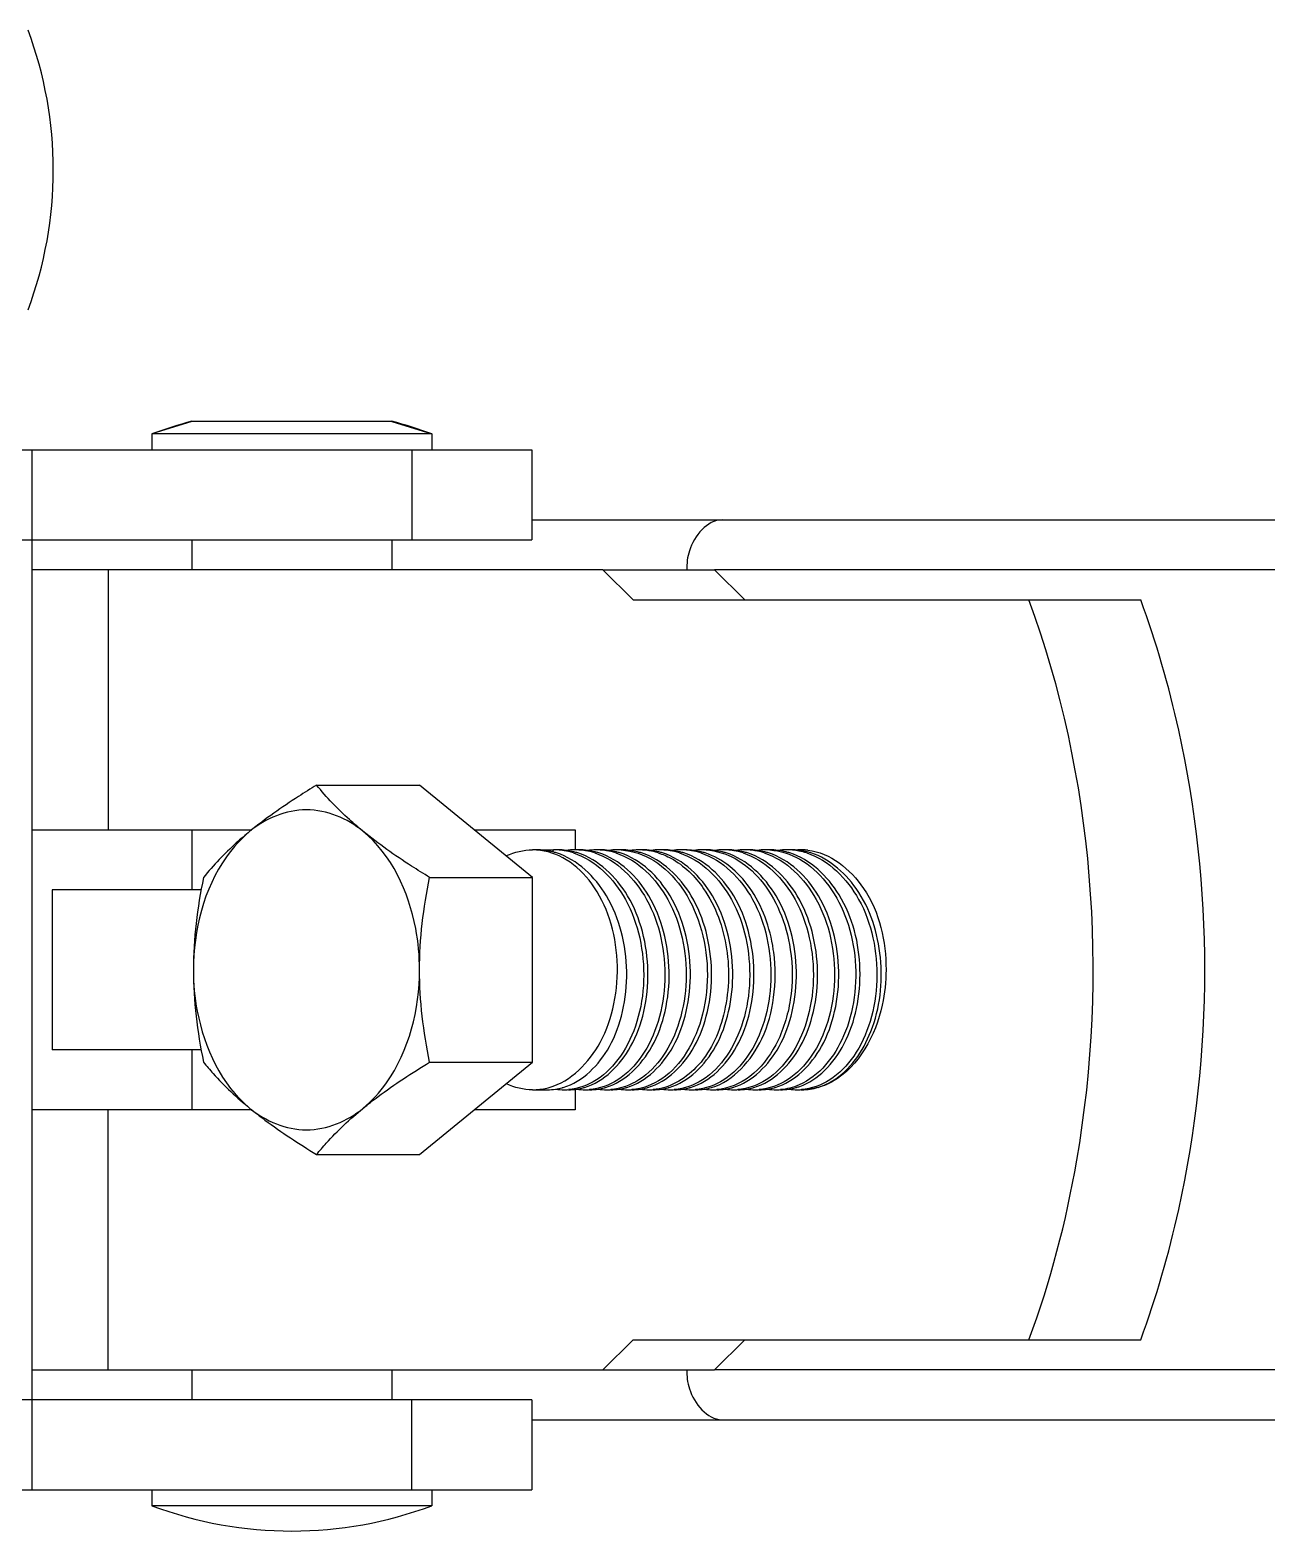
# Model space of a CAD drawing. Extents: x 1060579 to 1383165, y 581819 to 1037910.
# Drawn here: x 1269229.6 to 1269511.3, y 860099.9 to 860441.7 of the extents above; entities that cross this region are included whole.
import ezdxf

# ---------------------------------------------------------------- set-up
doc = ezdxf.new("R2010")
doc.units = 0
doc.header["$LTSCALE"] = 1000
doc.header["$MEASUREMENT"] = 0
doc.layers.add('02___PRT_ALL_AXES', color=7, linetype='Continuous')

msp = doc.modelspace()

# ---------------------------------------------------------------- linework, layer by layer
at = {"color": 7, "linetype": 'Continuous'}
for p, q in [((1269257.36, 860349.74), (1269257.36, 860346.09)), ((1269321.1, 860349.74), (1269321.1, 860346.09)), ((1268956.84, 860346.09), (1269343.87, 860346.09)), ((1269230.04, 860109.32), (1269230.04, 860346.09)), ((1269316.55, 860346.09), (1269316.55, 860325.6)), ((1269343.87, 860346.09), (1269343.87, 860325.6)), ((1269343.87, 860330.16), (1270768.09, 860330.16)), ((1269223.21, 860325.6), (1269343.87, 860325.6)), ((1269312, 860325.6), (1269312, 860318.77)), ((1269360.06, 860318.77), (1269230.03, 860318.77)), ((1269247.37, 860318.77), (1269247.37, 860259.58)), ((1270718.66, 860318.77), (1269385.5, 860318.77)), ((1269344.06, 860248.74), (1269318.3, 860269.77)), ((1269230.03, 860259.58), (1269280.08, 860259.58)), ((1269330.78, 860259.58), (1269353.72, 860259.58)), ((1269344.96, 860255.03), (1269348.82, 860255.03)), ((1269348.63, 860254.57), (1269348.82, 860255.03)), ((1269344.06, 860206.68), (1269344.06, 860248.74)), ((1269268.56, 860245.92), (1269234.59, 860245.92)), ((1269234.59, 860245.92), (1269234.59, 860209.49)), ((1269268.56, 860209.49), (1269234.59, 860209.49)), ((1269318.3, 860185.64), (1269344.06, 860206.68)), ((1269344.06, 860200.39), (1269347.37, 860200.39)), ((1269405.23, 860200.39), (1269405.33, 860200.39)), ((1269280.08, 860195.83), (1269230.03, 860195.83)), ((1269247.37, 860136.64), (1269247.37, 860195.83)), ((1269353.72, 860195.83), (1269330.78, 860195.83)), ((1269230.04, 860136.64), (1269360.06, 860136.64)), ((1269312, 860136.64), (1269312, 860129.81)), ((1270718.66, 860136.64), (1269385.5, 860136.64)), ((1269343.87, 860129.81), (1269223.21, 860129.81)), ((1269316.55, 860109.32), (1269316.55, 860129.81)), ((1269343.87, 860129.81), (1269343.87, 860109.32)), ((1269343.87, 860125.26), (1270768.09, 860125.26)), ((1269134.42, 860109.32), (1269343.87, 860109.32)), ((1269257.36, 860109.32), (1269257.36, 860105.68)), ((1269321.1, 860109.32), (1269321.1, 860105.68))]:
    msp.add_line(p, q, dxfattribs=at)
for centre, radius, start, end in [((1269344.81, 860239.45), 15.59, 72.5026, 75.791), ((1269348.82, 860240.27), 14.75, 86.2902, 89.9967), ((1269348.8, 860240.07), 14.96, 80.6229, 86.2822), ((1269349.78, 860240.18), 14.85, 82.4782, 89.9829), ((1269348.73, 860239.64), 15.4, 72.4849, 80.5952), ((1269353.65, 860240.18), 14.85, 90.0172, 97.5273), ((1269349.73, 860239.83), 15.2, 75.7668, 82.4699), ((1269349.64, 860239.45), 15.59, 72.5094, 75.7711), ((1269353.65, 860240.27), 14.76, 86.2903, 89.9967), ((1269353.63, 860240.06), 14.96, 80.5827, 86.2821), ((1269354.61, 860240.18), 14.85, 82.4422, 89.9826), ((1269353.56, 860239.64), 15.4, 72.4917, 80.5553), ((1269358.48, 860240.18), 14.84, 90.017, 97.4917), ((1269354.56, 860239.83), 15.2, 75.765, 82.4342), ((1269354.47, 860239.45), 15.59, 72.5045, 75.7692), ((1269358.48, 860240.27), 14.76, 86.29, 89.9967), ((1269358.46, 860240.06), 14.96, 80.5894, 86.2819), ((1269359.44, 860240.18), 14.85, 82.4594, 89.9827), ((1269358.38, 860239.64), 15.4, 72.4867, 80.562), ((1269363.31, 860240.18), 14.85, 90.0171, 97.5089), ((1269359.39, 860239.83), 15.2, 75.7634, 82.4513), ((1269359.3, 860239.45), 15.59, 72.5015, 75.7677), ((1269363.31, 860240.27), 14.75, 86.29, 89.9967), ((1269364.27, 860240.18), 14.85, 82.3978, 89.9823), ((1269368.14, 860240.18), 14.84, 90.017, 97.4489), ((1269364.22, 860239.83), 15.2, 75.7631, 82.3902), ((1269364.13, 860239.45), 15.59, 72.5007, 75.7672), ((1269368.14, 860240.27), 14.75, 86.29, 89.9967), ((1269368.12, 860240.06), 14.96, 80.6057, 86.2819), ((1269369.1, 860240.18), 14.85, 82.4677, 89.9827), ((1269368.04, 860239.64), 15.4, 72.4829, 80.5782), ((1269372.97, 860240.18), 14.85, 90.0171, 97.5169), ((1269369.05, 860239.83), 15.2, 75.7627, 82.4595), ((1269368.96, 860239.45), 15.59, 72.5002, 75.767), ((1269372.97, 860240.27), 14.75, 86.29, 89.9967), ((1269372.95, 860240.06), 14.96, 80.5993, 86.2819), ((1269373.93, 860240.18), 14.85, 82.4765, 89.9828), ((1269372.87, 860239.64), 15.4, 72.4824, 80.5717), ((1269377.8, 860240.18), 14.85, 90.0172, 97.5261), ((1269373.88, 860239.83), 15.2, 75.7642, 82.4682), ((1269373.79, 860239.45), 15.59, 72.5049, 75.7686), ((1269377.8, 860240.27), 14.75, 86.2903, 89.9967), ((1269377.78, 860240.07), 14.96, 80.633, 86.2824), ((1269378.76, 860240.17), 14.85, 82.2882, 89.9823), ((1269377.7, 860239.64), 15.4, 72.4871, 80.6053), ((1269382.63, 860240.19), 14.84, 90.0162, 97.3323), ((1269378.71, 860239.83), 15.2, 75.7459, 82.2807), ((1269378.61, 860239.44), 15.61, 72.4516, 75.7498), ((1269382.63, 860240.27), 14.76, 86.2866, 89.9968), ((1269383.59, 860240.18), 14.85, 82.4835, 89.9829), ((1269387.46, 860240.18), 14.85, 90.0173, 97.5328), ((1269383.54, 860239.83), 15.2, 75.7649, 82.4752), ((1269383.45, 860239.45), 15.59, 72.5058, 75.7693), ((1269387.46, 860240.27), 14.76, 86.2903, 89.9967), ((1269387.44, 860240.07), 14.96, 80.6233, 86.2823), ((1269388.42, 860240.18), 14.85, 82.4872, 89.9829), ((1269387.36, 860239.64), 15.4, 72.488, 80.5957), ((1269392.29, 860240.18), 14.85, 90.0173, 97.5367), ((1269388.37, 860239.83), 15.2, 75.766, 82.4789), ((1269388.28, 860239.45), 15.59, 72.5087, 75.7704), ((1269392.29, 860240.27), 14.76, 86.2904, 89.9967), ((1269392.27, 860240.07), 14.96, 80.6329, 86.2824), ((1269393.25, 860240.18), 14.85, 82.5017, 89.9829), ((1269392.19, 860239.64), 15.4, 72.4909, 80.6051), ((1269397.12, 860240.18), 14.85, 90.0174, 97.5513), ((1269393.2, 860239.83), 15.2, 75.7267, 82.493), ((1269393.1, 860239.45), 15.59, 72.5135, 75.7315), ((1269397.12, 860240.27), 14.75, 86.2906, 89.9967), ((1269398.08, 860240.19), 14.84, 82.7542, 89.9843), ((1269401.95, 860240.17), 14.86, 90.018, 97.7975), ((1269398.03, 860239.84), 15.19, 75.7041, 82.7434), ((1269397.93, 860239.45), 15.59, 72.5159, 75.7097), ((1269401.94, 860240.27), 14.75, 86.2908, 89.9967), ((1269401.93, 860240.07), 14.96, 80.6461, 86.2828), ((1269402.91, 860240.18), 14.85, 82.4732, 89.9828), ((1269401.89, 860239.84), 15.19, 77.4718, 80.6494), ((1269406.79, 860240.07), 14.96, 95.9111, 97.5139), ((1269402.88, 860239.99), 15.03, 81.1155, 82.4818), ((1269401.86, 860239.69), 15.34, 75.7156, 77.4737), ((1269402.85, 860239.8), 15.23, 75.7666, 81.1052), ((1269401.8, 860239.45), 15.59, 72.5159, 75.7097), ((1269361.34, 860226.7), 37.96, 7.612, 8.5483), ((1269347.31, 860213.44), 13.06, 278.8239, 285.3798), ((1269347.24, 860213.69), 13.32, 285.3664, 286.4089), ((1269352.14, 860213.44), 13.06, 278.8348, 285.3268), ((1269352.07, 860213.69), 13.32, 285.3138, 286.4121), ((1269356.97, 860213.44), 13.06, 278.8392, 285.3288), ((1269356.9, 860213.69), 13.32, 285.3158, 286.4116), ((1269361.8, 860213.44), 13.05, 278.6158, 285.3161), ((1269361.73, 860213.69), 13.32, 285.3024, 286.4096), ((1269366.63, 860213.44), 13.06, 278.8659, 285.3078), ((1269366.56, 860213.69), 13.32, 285.295, 286.4082), ((1269371.46, 860213.44), 13.06, 278.8222, 285.3467), ((1269371.39, 860213.69), 13.32, 285.3335, 286.4046), ((1269376.29, 860213.44), 13.06, 278.8357, 285.3558), ((1269376.22, 860213.69), 13.32, 285.3426, 286.4105), ((1269381.11, 860213.49), 13.11, 279.0944, 286.4713), ((1269385.94, 860213.45), 13.06, 278.7871, 285.4463), ((1269385.88, 860213.7), 13.32, 285.4324, 286.4009), ((1269390.77, 860213.44), 13.06, 278.806, 285.3938), ((1269390.71, 860213.69), 13.32, 285.3803, 286.4044), ((1269395.6, 860213.44), 13.06, 278.5831, 285.3704), ((1269395.54, 860213.69), 13.32, 285.3562, 286.4067), ((1269400.43, 860213.44), 13.06, 278.8161, 285.3587), ((1269400.37, 860213.69), 13.32, 285.3455, 286.4078), ((1269400.29, 860213.94), 13.58, 286.4159, 289.7663), ((1269405.25, 860213.51), 13.13, 278.8421, 287.0205), ((1269404.97, 860214.39), 14.05, 287.0683, 295.8489), ((1269404.49, 860215.4), 15.17, 295.8209, 301.125), ((1269347.37, 860213.08), 12.69, 270.0261, 278.8175), ((1269351.24, 860213.08), 12.69, 261.179, 269.9739), ((1269351.23, 860212.98), 12.59, 270.0047, 274.3394), ((1269352.2, 860213.08), 12.69, 270.0261, 278.8289), ((1269356.07, 860213.08), 12.69, 261.1908, 269.9741), ((1269356.06, 860212.98), 12.59, 270.0047, 274.3399), ((1269357.03, 860213.08), 12.69, 270.0262, 278.8333), ((1269360.9, 860213.08), 12.69, 261.1951, 269.9741), ((1269360.89, 860212.98), 12.59, 270.0047, 274.3399), ((1269361.85, 860213.07), 12.69, 270.0245, 278.608), ((1269365.73, 860213.09), 12.7, 260.9764, 269.9733), ((1269365.72, 860212.98), 12.59, 270.0047, 274.3399), ((1269366.68, 860213.08), 12.69, 270.0263, 278.8603), ((1269370.56, 860213.08), 12.69, 261.2218, 269.9742), ((1269370.55, 860212.98), 12.59, 270.0047, 274.3399), ((1269371.51, 860213.08), 12.69, 270.0259, 278.8159), ((1269375.39, 860213.08), 12.69, 261.178, 269.9739), ((1269375.38, 860212.98), 12.59, 270.0047, 274.3395), ((1269376.34, 860213.08), 12.69, 270.0261, 278.8295), ((1269380.22, 860213.08), 12.69, 261.1911, 269.9741), ((1269380.21, 860212.98), 12.59, 270.0047, 274.3396), ((1269381.17, 860213.09), 12.7, 270.0272, 279.08), ((1269385.05, 860213.07), 12.69, 261.4494, 269.976), ((1269385.04, 860212.98), 12.6, 270.0046, 274.3456), ((1269386, 860213.08), 12.69, 270.0258, 278.7798), ((1269389.88, 860213.08), 12.69, 261.1413, 269.9737), ((1269389.87, 860212.98), 12.59, 270.0047, 274.3389), ((1269390.83, 860213.08), 12.69, 270.0259, 278.7993), ((1269394.71, 860213.08), 12.69, 261.161, 269.9738), ((1269394.7, 860212.98), 12.59, 270.0047, 274.3393), ((1269395.66, 860213.07), 12.69, 270.0243, 278.5745), ((1269399.54, 860213.09), 12.7, 260.9429, 269.9728), ((1269399.53, 860212.98), 12.59, 270.0047, 274.3394), ((1269400.49, 860213.08), 12.69, 270.026, 278.8097), ((1269404.37, 860213.08), 12.69, 261.1717, 269.9739), ((1269404.36, 860212.97), 12.58, 270.0037, 273.924), ((1269404.36, 860213.04), 12.65, 273.9214, 274.3364), ((1269405.32, 860213.08), 12.69, 270.0261, 278.8211)]:
    msp.add_arc(centre, radius, start, end, dxfattribs=at)
for points, knots in [([(1269387.2, 860330.16), (1269383.78, 860330.16), (1269379.61, 860324.98), (1269379.15, 860320.24), (1269379.15, 860318.77)], [0, 0, 0, 0, 0.699639, 1, 1, 1, 1]), ([(1269351.01, 860200.92), (1269355.5, 860202.24), (1269361.42, 860208.35), (1269364.93, 860218.31), (1269365.86, 860227.32), (1269364.6, 860236.38), (1269360.58, 860246.63), (1269354.27, 860252.82), (1269349.5, 860254.32)], [0, 0, 0, 0, 0.217197, 0.349115, 0.490066, 0.632359, 0.768233, 1, 1, 1, 1]), ([(1269353.36, 860254.32), (1269358.4, 860252.73), (1269364.99, 860245.95), (1269368.84, 860234.96), (1269369.75, 860225.36), (1269368.27, 860216.05), (1269364.64, 860208.08), (1269359.19, 860202.34), (1269354.44, 860200.59), (1269352.19, 860200.42)], [0, 0, 0, 0, 0.234601, 0.372817, 0.516613, 0.65714, 0.786235, 0.899567, 1, 1, 1, 1]), ([(1269355.84, 860200.92), (1269360.33, 860202.24), (1269366.25, 860208.35), (1269369.76, 860218.31), (1269370.69, 860227.33), (1269369.43, 860236.38), (1269365.41, 860246.63), (1269359.09, 860252.82), (1269354.32, 860254.32)], [0, 0, 0, 0, 0.2172, 0.349118, 0.490069, 0.632361, 0.76823, 1, 1, 1, 1]), ([(1269358.19, 860254.32), (1269363.23, 860252.73), (1269369.82, 860245.95), (1269373.67, 860234.96), (1269374.58, 860225.36), (1269373.1, 860216.06), (1269369.47, 860208.08), (1269364.02, 860202.34), (1269359.27, 860200.59), (1269357.02, 860200.42)], [0, 0, 0, 0, 0.234605, 0.372817, 0.516611, 0.657139, 0.786234, 0.899567, 1, 1, 1, 1]), ([(1269360.66, 860200.92), (1269365.16, 860202.24), (1269371.08, 860208.35), (1269374.59, 860218.31), (1269375.52, 860227.33), (1269374.26, 860236.38), (1269370.24, 860246.63), (1269363.92, 860252.82), (1269359.16, 860254.32)], [0, 0, 0, 0, 0.217201, 0.349117, 0.490069, 0.63236, 0.768228, 1, 1, 1, 1]), ([(1269363.02, 860254.32), (1269368.06, 860252.73), (1269374.65, 860245.95), (1269378.5, 860234.96), (1269379.41, 860225.36), (1269377.93, 860216.06), (1269374.3, 860208.08), (1269368.85, 860202.34), (1269364.1, 860200.59), (1269361.85, 860200.42)], [0, 0, 0, 0, 0.234607, 0.372817, 0.516612, 0.657139, 0.786233, 0.899567, 1, 1, 1, 1]), ([(1269365.49, 860200.92), (1269369.99, 860202.24), (1269375.91, 860208.35), (1269379.42, 860218.31), (1269380.35, 860227.32), (1269379.09, 860236.38), (1269375.07, 860246.63), (1269368.75, 860252.82), (1269363.99, 860254.32)], [0, 0, 0, 0, 0.217202, 0.349116, 0.49007, 0.632359, 0.768228, 1, 1, 1, 1]), ([(1269364.26, 860255), (1269366.85, 860254.83), (1269372.27, 860252.94), (1269378.53, 860246.59), (1269382.66, 860237.84), (1269384.28, 860227.8), (1269383.27, 860217.76), (1269379.77, 860209), (1269374.15, 860202.59), (1269369.08, 860200.61), (1269366.68, 860200.42)], [0, 0, 0, 0, 0.108831, 0.229813, 0.365006, 0.508762, 0.651468, 0.78342, 0.898809, 1, 1, 1, 1]), ([(1269370.32, 860200.92), (1269374.82, 860202.24), (1269380.74, 860208.35), (1269384.25, 860218.31), (1269385.18, 860227.32), (1269383.92, 860236.38), (1269379.9, 860246.63), (1269373.58, 860252.82), (1269368.82, 860254.32)], [0, 0, 0, 0, 0.217202, 0.349116, 0.49007, 0.632359, 0.768228, 1, 1, 1, 1]), ([(1269372.68, 860254.32), (1269373.67, 860254.01), (1269377.77, 860252.26), (1269381.09, 860248.97), (1269383.01, 860246.17)], [0, 0, 0, 0, 0.2353, 1, 1, 1, 1]), ([(1269375.15, 860200.92), (1269379.65, 860202.24), (1269385.57, 860208.35), (1269389.08, 860218.31), (1269390.01, 860227.32), (1269388.75, 860236.38), (1269384.73, 860246.63), (1269378.41, 860252.82), (1269373.64, 860254.32)], [0, 0, 0, 0, 0.217202, 0.349116, 0.490071, 0.632358, 0.76823, 1, 1, 1, 1]), ([(1269377.51, 860254.32), (1269382.55, 860252.73), (1269389.14, 860245.95), (1269392.99, 860234.96), (1269393.89, 860225.36), (1269392.42, 860216.06), (1269388.79, 860208.08), (1269383.34, 860202.34), (1269378.59, 860200.59), (1269376.33, 860200.42)], [0, 0, 0, 0, 0.234603, 0.372813, 0.516604, 0.657136, 0.786228, 0.899564, 1, 1, 1, 1]), ([(1269379.98, 860200.92), (1269384.48, 860202.24), (1269390.4, 860208.35), (1269393.91, 860218.31), (1269394.84, 860227.33), (1269393.58, 860236.38), (1269389.56, 860246.63), (1269383.24, 860252.82), (1269378.47, 860254.32)], [0, 0, 0, 0, 0.217198, 0.349118, 0.490075, 0.632362, 0.768234, 1, 1, 1, 1]), ([(1269382.34, 860254.32), (1269387.38, 860252.73), (1269393.97, 860245.95), (1269397.82, 860234.96), (1269398.72, 860225.36), (1269397.25, 860216.06), (1269393.62, 860208.08), (1269388.17, 860202.34), (1269383.42, 860200.59), (1269381.16, 860200.42)], [0, 0, 0, 0, 0.2346, 0.372814, 0.516605, 0.65714, 0.786235, 0.899567, 1, 1, 1, 1]), ([(1269398.88, 860232.34), (1269398.13, 860237.33), (1269395.02, 860246.45), (1269387.39, 860253.03), (1269383.32, 860254.32)], [0, 0, 0, 0, 0.541307, 1, 1, 1, 1]), ([(1269383.58, 860255), (1269385.88, 860254.85), (1269390.65, 860253.35), (1269396.5, 860248.23), (1269400.76, 860240.97), (1269402.3, 860235.31), (1269402.74, 860232.34)], [0, 0, 0, 0, 0.21682, 0.453957, 0.717085, 1, 1, 1, 1]), ([(1269389.64, 860200.92), (1269394.14, 860202.24), (1269400.06, 860208.35), (1269403.57, 860218.31), (1269404.5, 860227.32), (1269403.24, 860236.38), (1269399.22, 860246.63), (1269392.9, 860252.82), (1269388.13, 860254.32)], [0, 0, 0, 0, 0.217202, 0.349115, 0.490066, 0.632356, 0.768233, 1, 1, 1, 1]), ([(1269392, 860254.32), (1269397.04, 860252.73), (1269403.62, 860245.95), (1269407.48, 860234.96), (1269408.38, 860225.36), (1269406.91, 860216.06), (1269403.28, 860208.08), (1269397.83, 860202.34), (1269393.08, 860200.59), (1269390.82, 860200.42)], [0, 0, 0, 0, 0.234599, 0.372814, 0.516606, 0.657131, 0.786224, 0.899562, 1, 1, 1, 1]), ([(1269394.47, 860200.92), (1269398.97, 860202.24), (1269404.89, 860208.35), (1269408.39, 860218.31), (1269409.33, 860227.32), (1269408.07, 860236.38), (1269404.05, 860246.63), (1269397.73, 860252.82), (1269392.96, 860254.32)], [0, 0, 0, 0, 0.217199, 0.349112, 0.490063, 0.632356, 0.768233, 1, 1, 1, 1]), ([(1269396.82, 860254.32), (1269401.87, 860252.73), (1269408.45, 860245.95), (1269412.31, 860234.96), (1269413.21, 860225.36), (1269411.74, 860216.06), (1269408.11, 860208.08), (1269402.66, 860202.34), (1269397.91, 860200.59), (1269395.65, 860200.42)], [0, 0, 0, 0, 0.234599, 0.372817, 0.516611, 0.657137, 0.78623, 0.899563, 1, 1, 1, 1]), ([(1269399.3, 860200.92), (1269403.8, 860202.24), (1269409.72, 860208.35), (1269413.22, 860218.31), (1269414.16, 860227.33), (1269412.89, 860236.38), (1269408.88, 860246.63), (1269402.56, 860252.82), (1269397.79, 860254.32)], [0, 0, 0, 0, 0.217199, 0.349123, 0.490079, 0.632367, 0.768233, 1, 1, 1, 1]), ([(1269398.07, 860255), (1269400.45, 860254.84), (1269405.43, 860253.23), (1269411.41, 860247.74), (1269415.65, 860240.02), (1269417.81, 860230.95), (1269417.68, 860221.49), (1269414.9, 860210.63), (1269409.36, 860203.49), (1269404.75, 860201.49)], [0, 0, 0, 0, 0.107138, 0.2249, 0.355902, 0.496372, 0.638756, 0.77452, 1, 1, 1, 1]), ([(1269404.88, 860201.16), (1269406.98, 860201.92), (1269411.09, 860204.66), (1269415.5, 860210.98), (1269418.22, 860218.99), (1269419.16, 860230.72), (1269415.84, 860244.59), (1269407.31, 860252.84), (1269402.62, 860254.32)], [0, 0, 0, 0, 0.104453, 0.22305, 0.355273, 0.495818, 0.769765, 1, 1, 1, 1]), ([(1269406.48, 860254.32), (1269411.53, 860252.73), (1269418.11, 860245.96), (1269421.97, 860234.96), (1269422.87, 860225.36), (1269421.4, 860216.06), (1269417.77, 860208.08), (1269412.31, 860202.34), (1269407.57, 860200.59), (1269405.31, 860200.42)], [0, 0, 0, 0, 0.234601, 0.372807, 0.516599, 0.657132, 0.786232, 0.899564, 1, 1, 1, 1]), ([(1269412.33, 860202.41), (1269416.39, 860204.86), (1269422.75, 860214.19), (1269424.39, 860230.46), (1269419.67, 860246.15), (1269411.1, 860253.42), (1269406.6, 860254.56)], [0, 0, 0, 0, 0.230383, 0.504916, 0.774454, 1, 1, 1, 1]), ([(1269383.01, 860246.17), (1269385.77, 860242.16), (1269389.24, 860232.43), (1269388.57, 860217.73), (1269382.92, 860205.27), (1269375.15, 860200.7), (1269371.51, 860200.42)], [0, 0, 0, 0, 0.269627, 0.549412, 0.797997, 1, 1, 1, 1]), ([(1269384.82, 860200.92), (1269389.91, 860202.42), (1269396.35, 860209.92), (1269399.39, 860221.49), (1269399.42, 860228.32), (1269398.96, 860231.73)], [0, 0, 0, 0, 0.441714, 0.713654, 1, 1, 1, 1]), ([(1269402.74, 860232.34), (1269403.31, 860228.57), (1269403.32, 860221.04), (1269400.2, 860210.81), (1269394.37, 860203.09), (1269388.68, 860200.63), (1269386, 860200.42)], [0, 0, 0, 0, 0.28864, 0.560122, 0.796575, 1, 1, 1, 1]), ([(1269379.15, 860136.64), (1269379.15, 860135.18), (1269379.61, 860130.44), (1269383.78, 860125.26), (1269387.2, 860125.26)], [0, 0, 0, 0, 0.300361, 1, 1, 1, 1])]:
    msp.add_open_spline(points, degree=3, knots=knots, dxfattribs=at)
for points in [[(1269348.64, 860254.56), (1269347.44, 860254.87), (1269346.19, 860255.03), (1269344.96, 860255.03)], [(1269404.75, 860201.49), (1269403.4, 860200.91), (1269401.94, 860200.53), (1269400.48, 860200.42)]]:
    msp.add_open_spline(points, degree=3, dxfattribs=at)
at = {"layer": '02___PRT_ALL_AXES', "color": 7, "linetype": 'Continuous'}
for p, q in [((1269266.46, 860352.6), (1269257.36, 860349.74)), ((1269312, 860352.6), (1269266.46, 860352.6)), ((1269312, 860352.6), (1269321.1, 860349.74)), ((1269321.1, 860349.74), (1269257.36, 860349.74)), ((1269257.36, 860349.74), (1269257.36, 860346.09)), ((1269321.1, 860349.74), (1269321.1, 860346.09)), ((1269266.46, 860325.6), (1269266.46, 860318.77)), ((1269312, 860325.6), (1269312, 860318.77)), ((1269366.96, 860311.94), (1269360.06, 860318.77)), ((1269360.06, 860318.77), (1269385.5, 860318.77)), ((1269392.4, 860311.94), (1269385.5, 860318.77)), ((1269366.96, 860311.94), (1269482.55, 860311.94)), ((1269294.85, 860269.77), (1269318.3, 860269.77)), ((1269266.46, 860259.58), (1269266.46, 860245.92)), ((1269353.72, 860259.58), (1269353.72, 860255.03)), ((1269344.96, 860255.03), (1269348.82, 860255.03)), ((1269320.6, 860248.74), (1269344.06, 860248.74)), ((1269266.46, 860209.49), (1269266.46, 860195.83)), ((1269320.6, 860206.68), (1269344.06, 860206.68)), ((1269344.06, 860200.39), (1269347.37, 860200.39)), ((1269353.72, 860200.59), (1269353.72, 860195.83)), ((1269405.23, 860200.39), (1269405.33, 860200.39)), ((1269294.85, 860185.64), (1269318.3, 860185.64)), ((1269360.06, 860136.64), (1269366.96, 860143.47)), ((1269366.96, 860143.47), (1269482.55, 860143.47)), ((1269385.5, 860136.64), (1269392.4, 860143.47)), ((1269266.46, 860136.64), (1269266.46, 860129.81)), ((1269312, 860136.64), (1269312, 860129.81)), ((1269360.06, 860136.64), (1269385.5, 860136.64)), ((1269257.36, 860109.32), (1269257.36, 860105.68)), ((1269321.1, 860109.32), (1269321.1, 860105.68)), ((1269321.1, 860105.68), (1269257.36, 860105.68))]:
    msp.add_line(p, q, dxfattribs=at)
for centre, radius, start, end in [((1269143.82, 860409.84), 91.07, 339.5127, 20.4873), ((1269289.23, 860264.43), 91.07, 104.4775, 110.4873), ((1269289.23, 860264.43), 91.07, 69.5127, 75.5225), ((1269267, 860232.73), 229.64, 12.4612, 20.1778), ((1269344.06, 860241.39), 13.64, 86.2826, 89.9965), ((1269405.23, 860241.37), 13.65, 90.0029, 94.3168), ((1269405.23, 860241.39), 13.63, 87.1352, 89.9988), ((1269405.23, 860241.29), 13.73, 83.6565, 87.1338), ((1269344.04, 860214.3), 13.91, 270.0785, 283.6173), ((1269343.95, 860214.69), 14.32, 283.5882, 285.7069), ((1269404.92, 860215.35), 15, 286.1436, 294.3465), ((1269404.48, 860216.33), 16.08, 294.321, 299.3067), ((1269267, 860222.68), 229.64, 339.8222, 347.5388), ((1269289.23, 860190.98), 91.07, 249.5127, 290.4873)]:
    msp.add_arc(centre, radius, start, end, dxfattribs=at)
for points, knots in [([(1269457.11, 860143.47), (1269461.99, 860156.7), (1269476.48, 860211.73), (1269471.88, 860271.89), (1269457.11, 860311.94)], [0, 0, 0, 0, 0.248287, 1, 1, 1, 1]), ([(1269294.85, 860269.77), (1269293.46, 860268.92), (1269288.25, 860265.65), (1269283.18, 860262.12), (1269279.67, 860259.25)], [0, 0, 0, 0, 0.26296, 1, 1, 1, 1]), ([(1269305.42, 860259.25), (1269304.37, 860260.12), (1269300.58, 860263.35), (1269297.13, 860266.97), (1269294.85, 860269.77)], [0, 0, 0, 0, 0.2742, 1, 1, 1, 1]), ([(1269279.67, 860259.25), (1269277.63, 860257.59), (1269269.81, 860248.89), (1269266.79, 860236.65), (1269266.79, 860227.71)], [0, 0, 0, 0, 0.226783, 1, 1, 1, 1]), ([(1269279.67, 860259.25), (1269278.61, 860258.39), (1269274.83, 860255.15), (1269271.37, 860251.54), (1269269.09, 860248.74)], [0, 0, 0, 0, 0.2742, 1, 1, 1, 1]), ([(1269318.3, 860227.71), (1269318.3, 860230.86), (1269317.29, 860242.31), (1269311.92, 860253.95), (1269305.42, 860259.25)], [0, 0, 0, 0, 0.273399, 1, 1, 1, 1]), ([(1269320.6, 860248.74), (1269319.22, 860249.58), (1269314, 860252.85), (1269308.94, 860256.38), (1269305.42, 860259.25)], [0, 0, 0, 0, 0.26296, 1, 1, 1, 1]), ([(1269347.83, 860200.91), (1269352.8, 860202.31), (1269359.35, 860209.08), (1269363, 860220.03), (1269363.74, 860229.74), (1269362.04, 860239.19), (1269358.11, 860247.3), (1269352.3, 860253.12), (1269347.32, 860254.84), (1269344.94, 860255)], [0, 0, 0, 0, 0.226573, 0.36295, 0.506452, 0.648024, 0.779263, 0.895686, 1, 1, 1, 1]), ([(1269406.75, 860254.94), (1269411.84, 860254.38), (1269422.12, 860246.01), (1269424.55, 860234.12), (1269424.55, 860227.71)], [0, 0, 0, 0, 0.443965, 1, 1, 1, 1]), ([(1269266.79, 860227.71), (1269266.79, 860224.55), (1269267.8, 860213.11), (1269273.17, 860201.47), (1269279.67, 860196.16)], [0, 0, 0, 0, 0.273399, 1, 1, 1, 1]), ([(1269305.42, 860196.16), (1269307.46, 860197.82), (1269315.28, 860206.52), (1269318.3, 860218.76), (1269318.3, 860227.71)], [0, 0, 0, 0, 0.226783, 1, 1, 1, 1]), ([(1269424.55, 860227.71), (1269424.55, 860225.02), (1269423.64, 860215.54), (1269418.39, 860205.69), (1269412.36, 860202.31)], [0, 0, 0, 0, 0.28022, 1, 1, 1, 1]), ([(1269269.09, 860206.68), (1269269.8, 860205.8), (1269273.04, 860202.01), (1269276.69, 860198.59), (1269279.67, 860196.16)], [0, 0, 0, 0, 0.227749, 1, 1, 1, 1]), ([(1269305.42, 860196.16), (1269306.54, 860197.08), (1269311.41, 860200.85), (1269316.58, 860204.22), (1269320.6, 860206.68)], [0, 0, 0, 0, 0.234887, 1, 1, 1, 1]), ([(1269279.67, 860196.16), (1269280.79, 860195.25), (1269285.65, 860191.47), (1269290.83, 860188.11), (1269294.85, 860185.64)], [0, 0, 0, 0, 0.234887, 1, 1, 1, 1]), ([(1269294.85, 860185.64), (1269295.56, 860186.52), (1269298.8, 860190.31), (1269302.45, 860193.73), (1269305.42, 860196.16)], [0, 0, 0, 0, 0.227749, 1, 1, 1, 1])]:
    msp.add_open_spline(points, degree=3, knots=knots, dxfattribs=at)
for points in [[(1269491.23, 860173.13), (1269499.12, 860208.65), (1269499.12, 860246.76), (1269491.23, 860282.28)], [(1269305.42, 860259.25), (1269301.87, 860262.16), (1269292.54, 860266.11), (1269283.22, 860262.16), (1269279.67, 860259.25)], [(1269338.11, 860253.7), (1269339.95, 860254.54), (1269342.03, 860255.03), (1269344.06, 860255.03)], [(1269269.09, 860248.74), (1269267.68, 860241.83), (1269266.79, 860234.76), (1269266.79, 860227.71)], [(1269318.3, 860227.71), (1269318.3, 860234.76), (1269319.19, 860241.83), (1269320.6, 860248.74)], [(1269266.79, 860227.71), (1269266.79, 860220.65), (1269267.68, 860213.59), (1269269.09, 860206.68)], [(1269320.6, 860206.68), (1269319.19, 860213.59), (1269318.3, 860220.65), (1269318.3, 860227.71)], [(1269344.06, 860200.39), (1269342.03, 860200.39), (1269339.95, 860200.87), (1269338.11, 860201.72)], [(1269409.09, 860200.94), (1269407.84, 860200.58), (1269406.53, 860200.39), (1269405.23, 860200.39)], [(1269279.67, 860196.16), (1269283.22, 860193.26), (1269292.54, 860189.3), (1269301.87, 860193.26), (1269305.42, 860196.16)]]:
    msp.add_open_spline(points, degree=3, dxfattribs=at)

doc.saveas('drawing.dxf')
